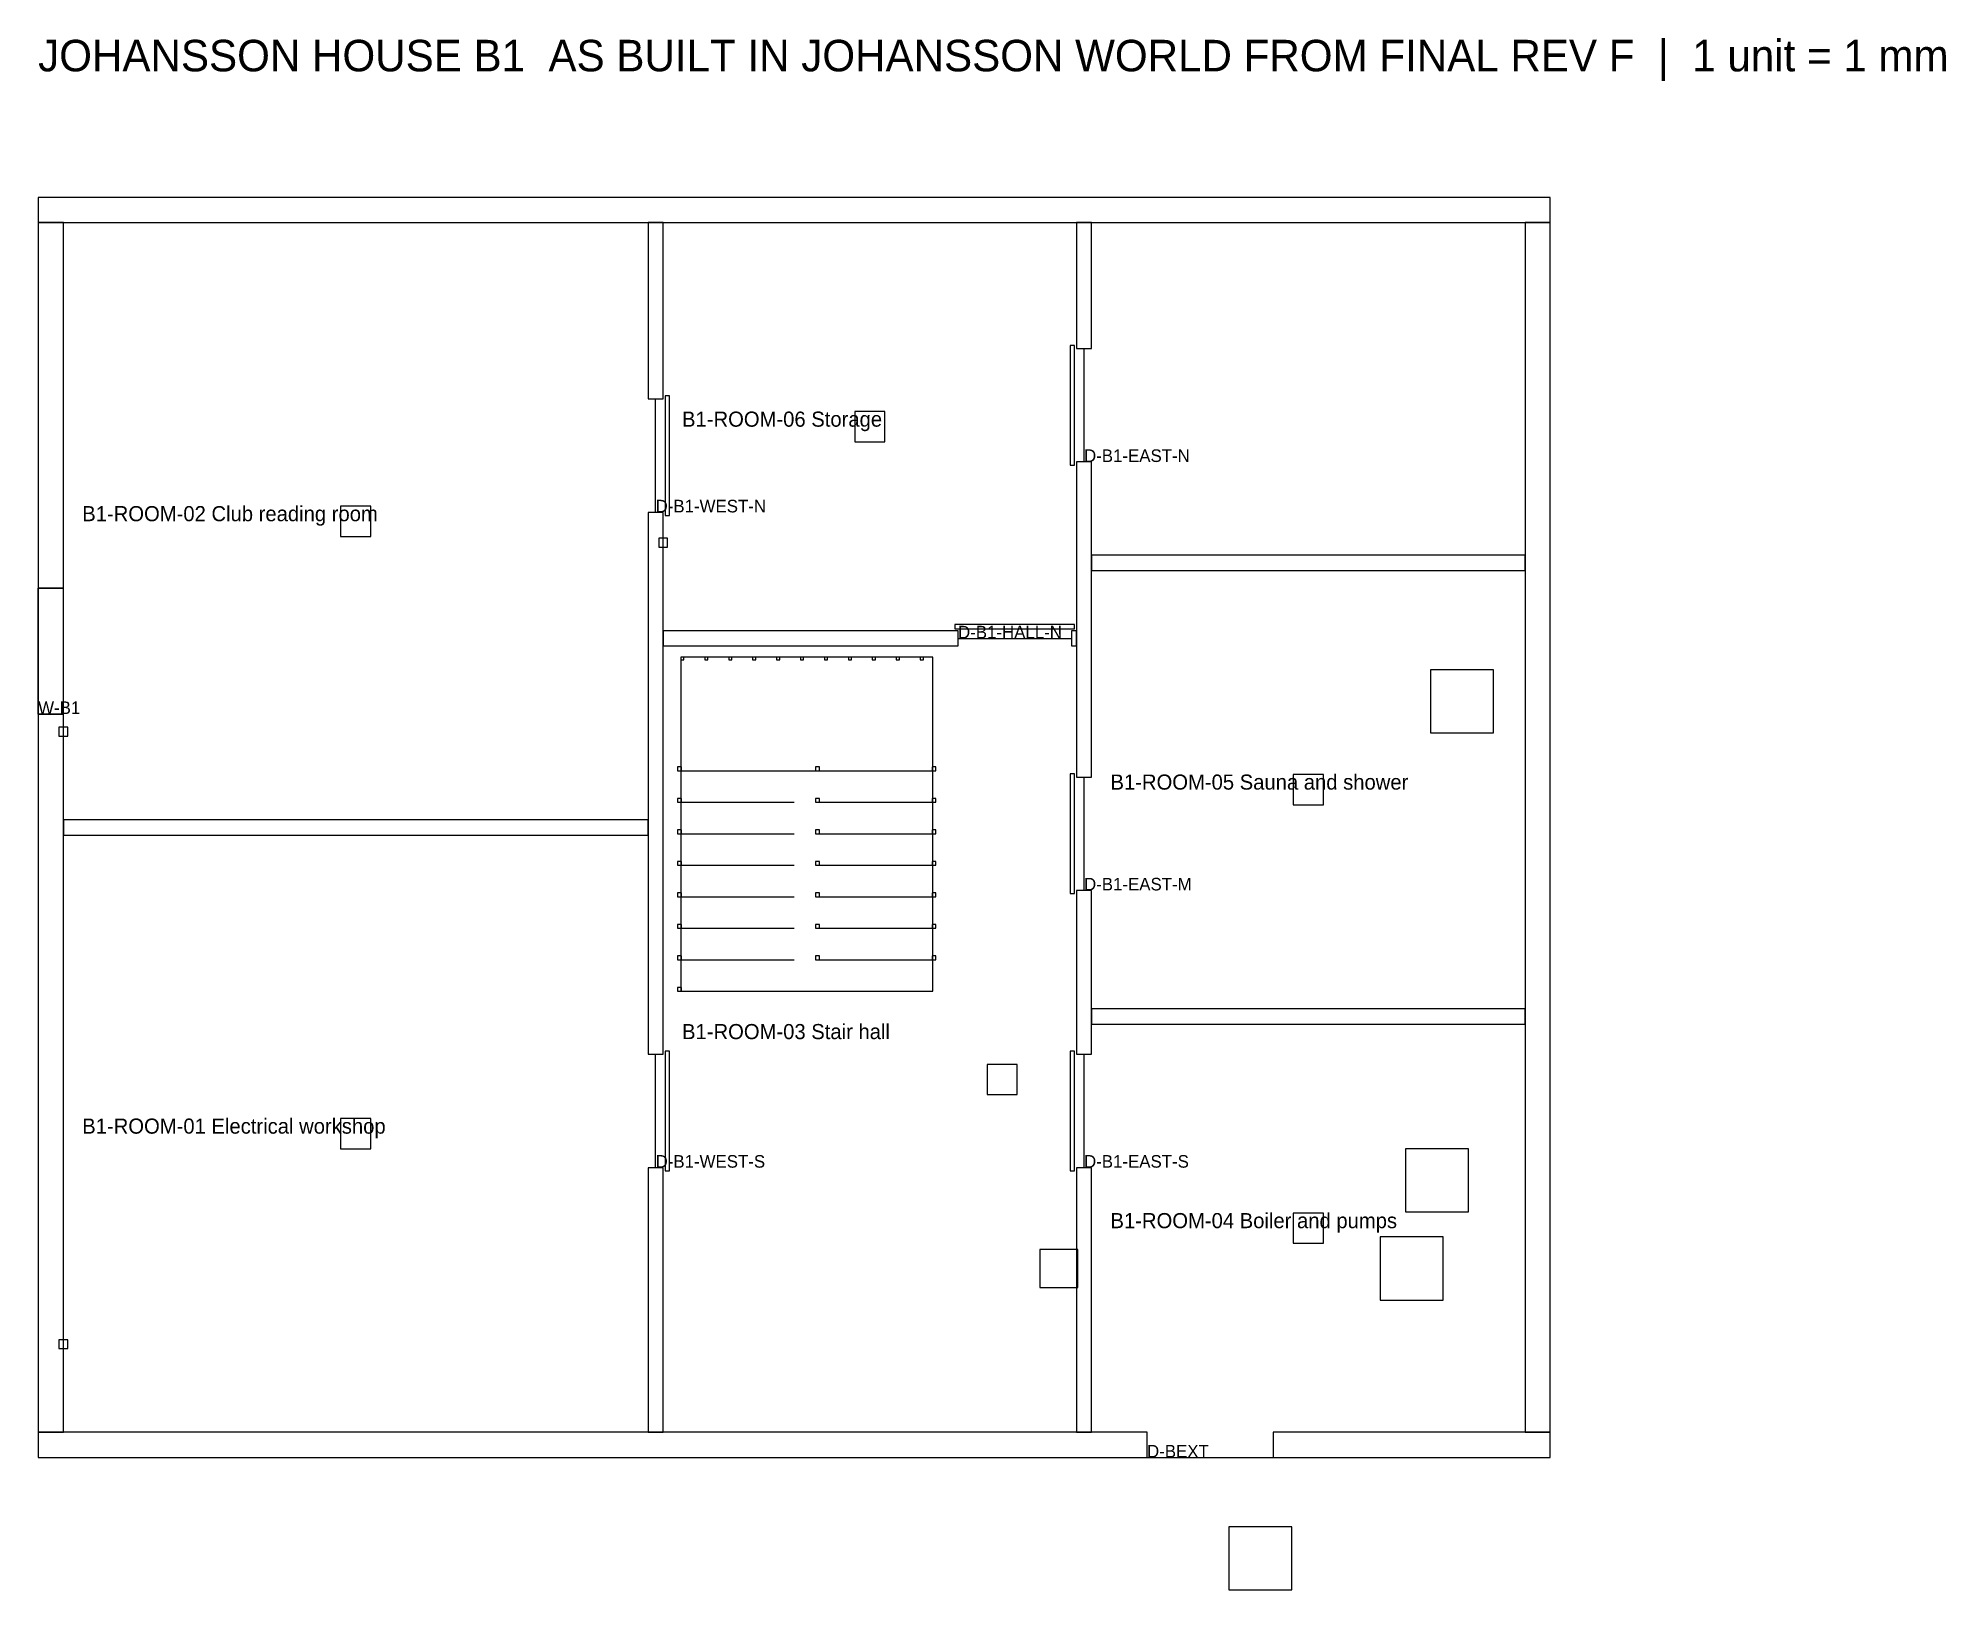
# Model space of a CAD drawing. Header units: metres. Extents: x 0 to 15139, y -1050 to 11263.
import ezdxf

# ---------------------------------------------------------------- set-up
doc = ezdxf.new("R2010")
doc.units = ezdxf.units.M

msp = doc.modelspace()

# ---------------------------------------------------------------- linework, layer by layer
at = {"layer": 'A-DOOR-LEAF'}
for p, q in [((8225, 8825), (8190, 8825)), ((8190, 8825), (8190, 7875)), ((8225, 7875), (8225, 8825)), ((5010, 8425), (4975, 8425)), ((4975, 8425), (4975, 7475)), ((5010, 7475), (5010, 8425)), ((8190, 7875), (8225, 7875)), ((4975, 7475), (5010, 7475)), ((8225, 6610), (7275, 6610)), ((7275, 6610), (7275, 6575)), ((7275, 6575), (8225, 6575)), ((8225, 6575), (8225, 6610)), ((8225, 5425), (8190, 5425)), ((8190, 5425), (8190, 4475)), ((8225, 4475), (8225, 5425)), ((8190, 4475), (8225, 4475)), ((5010, 3225), (4975, 3225)), ((4975, 3225), (4975, 2275)), ((5010, 2275), (5010, 3225)), ((8225, 3225), (8190, 3225)), ((8190, 3225), (8190, 2275)), ((8225, 2275), (8225, 3225)), ((4975, 2275), (5010, 2275)), ((8190, 2275), (8225, 2275))]:
    msp.add_line(p, q, dxfattribs=at)
at = {"layer": 'A-GUARD'}
for p, q in [((5125, 6350), (5100, 6350)), ((5100, 6350), (5100, 6330)), ((5100, 6330), (5125, 6330)), ((5125, 6330), (5125, 6350)), ((5315, 6350), (5290, 6350)), ((5290, 6350), (5290, 6330)), ((5290, 6330), (5315, 6330)), ((5315, 6330), (5315, 6350)), ((5505, 6350), (5480, 6350)), ((5480, 6350), (5480, 6330)), ((5480, 6330), (5505, 6330)), ((5505, 6330), (5505, 6350)), ((5695, 6350), (5670, 6350)), ((5670, 6350), (5670, 6330)), ((5670, 6330), (5695, 6330)), ((5695, 6330), (5695, 6350)), ((5885, 6350), (5860, 6350)), ((5860, 6350), (5860, 6330)), ((5860, 6330), (5885, 6330)), ((5885, 6330), (5885, 6350)), ((6075, 6350), (6050, 6350)), ((6050, 6350), (6050, 6330)), ((6050, 6330), (6075, 6330)), ((6075, 6330), (6075, 6350)), ((6265, 6350), (6240, 6350)), ((6240, 6350), (6240, 6330)), ((6240, 6330), (6265, 6330)), ((6265, 6330), (6265, 6350)), ((6455, 6350), (6430, 6350)), ((6430, 6350), (6430, 6330)), ((6430, 6330), (6455, 6330)), ((6455, 6330), (6455, 6350)), ((6645, 6350), (6620, 6350)), ((6620, 6350), (6620, 6330)), ((6620, 6330), (6645, 6330)), ((6645, 6330), (6645, 6350)), ((6835, 6350), (6810, 6350)), ((6810, 6350), (6810, 6330)), ((6810, 6330), (6835, 6330)), ((6835, 6330), (6835, 6350)), ((7025, 6350), (7000, 6350)), ((7000, 6350), (7000, 6330)), ((7000, 6330), (7025, 6330)), ((7025, 6330), (7025, 6350)), ((5105, 5480), (5075, 5480)), ((5075, 5480), (5075, 5450)), ((5105, 5450), (5105, 5480)), ((7125, 5480), (7095, 5480)), ((7095, 5480), (7095, 5450)), ((7125, 5450), (7125, 5480)), ((5075, 5450), (5105, 5450)), ((7095, 5450), (7125, 5450)), ((5105, 5230), (5075, 5230)), ((5075, 5230), (5075, 5200)), ((5075, 5200), (5105, 5200)), ((5105, 5200), (5105, 5230)), ((7125, 5230), (7095, 5230)), ((7095, 5230), (7095, 5200)), ((7095, 5200), (7125, 5200)), ((7125, 5200), (7125, 5230)), ((5105, 4980), (5075, 4980)), ((5075, 4980), (5075, 4950)), ((5075, 4950), (5105, 4950)), ((5105, 4950), (5105, 4980)), ((7125, 4980), (7095, 4980)), ((7095, 4980), (7095, 4950)), ((7095, 4950), (7125, 4950)), ((7125, 4950), (7125, 4980)), ((5105, 4730), (5075, 4730)), ((5075, 4730), (5075, 4700)), ((5075, 4700), (5105, 4700)), ((5105, 4700), (5105, 4730)), ((7125, 4730), (7095, 4730)), ((7095, 4730), (7095, 4700)), ((7095, 4700), (7125, 4700)), ((7125, 4700), (7125, 4730)), ((5105, 4480), (5075, 4480)), ((5075, 4480), (5075, 4450)), ((5075, 4450), (5105, 4450)), ((5105, 4450), (5105, 4480)), ((7125, 4480), (7095, 4480)), ((7095, 4480), (7095, 4450)), ((7095, 4450), (7125, 4450)), ((7125, 4450), (7125, 4480)), ((5105, 4230), (5075, 4230)), ((5075, 4230), (5075, 4200)), ((5075, 4200), (5105, 4200)), ((5105, 4200), (5105, 4230)), ((7125, 4230), (7095, 4230)), ((7095, 4230), (7095, 4200)), ((7095, 4200), (7125, 4200)), ((7125, 4200), (7125, 4230)), ((5105, 3980), (5075, 3980)), ((5075, 3980), (5075, 3950)), ((5075, 3950), (5105, 3950)), ((5105, 3950), (5105, 3980)), ((7125, 3980), (7095, 3980)), ((7095, 3980), (7095, 3950)), ((7095, 3950), (7125, 3950)), ((7125, 3950), (7125, 3980)), ((5105, 3730), (5075, 3730)), ((5075, 3730), (5075, 3700)), ((5075, 3700), (5105, 3700)), ((5105, 3700), (5105, 3730))]:
    msp.add_line(p, q, dxfattribs=at)
at = {"layer": 'A-GUARD-ADDED'}
for p, q in [((6200, 5480), (6170, 5480)), ((6170, 5480), (6170, 5450)), ((6200, 5450), (6200, 5480)), ((6170, 5450), (6200, 5450)), ((6200, 5230), (6170, 5230)), ((6170, 5230), (6170, 5200)), ((6170, 5200), (6200, 5200)), ((6200, 5200), (6200, 5230)), ((6200, 4980), (6170, 4980)), ((6170, 4980), (6170, 4950)), ((6170, 4950), (6200, 4950)), ((6200, 4950), (6200, 4980)), ((6200, 4730), (6170, 4730)), ((6170, 4730), (6170, 4700)), ((6170, 4700), (6200, 4700)), ((6200, 4700), (6200, 4730)), ((6200, 4480), (6170, 4480)), ((6170, 4480), (6170, 4450)), ((6170, 4450), (6200, 4450)), ((6200, 4450), (6200, 4480)), ((6200, 4230), (6170, 4230)), ((6170, 4230), (6170, 4200)), ((6170, 4200), (6200, 4200)), ((6200, 4200), (6200, 4230)), ((6200, 3980), (6170, 3980)), ((6170, 3980), (6170, 3950)), ((6170, 3950), (6200, 3950)), ((6200, 3950), (6200, 3980))]:
    msp.add_line(p, q, dxfattribs=at)
at = {"layer": 'A-OPENING'}
for p, q in [((8300, 7900), (8300, 8800)), ((4900, 7500), (4900, 8400)), ((0, 5900), (0, 6900)), ((7300, 6500), (8200, 6500)), ((8300, 4500), (8300, 5400)), ((4900, 2300), (4900, 3200)), ((8300, 2300), (8300, 3200)), ((8800, 0), (9800, 0))]:
    msp.add_line(p, q, dxfattribs=at)
at = {"layer": 'A-STAIR'}
for p, q in [((7100, 6350), (5100, 6350)), ((5100, 6350), (5100, 3700)), ((7100, 6350), (5100, 6350)), ((5100, 6350), (5100, 5450)), ((7100, 3700), (7100, 6350)), ((7100, 5450), (7100, 6350)), ((5100, 5450), (7100, 5450)), ((6200, 5450), (7100, 5450)), ((5100, 5200), (6000, 5200)), ((6200, 5200), (7100, 5200)), ((5100, 4950), (6000, 4950)), ((6200, 4950), (7100, 4950)), ((5100, 4700), (6000, 4700)), ((6200, 4700), (7100, 4700)), ((5100, 4450), (6000, 4450)), ((6200, 4450), (7100, 4450)), ((5100, 4200), (6000, 4200)), ((6200, 4200), (7100, 4200)), ((5100, 3950), (6000, 3950)), ((6200, 3950), (7100, 3950)), ((5100, 3700), (7100, 3700)), ((5100, 3700), (6000, 3700))]:
    msp.add_line(p, q, dxfattribs=at)
at = {"layer": 'A-WALL'}
for p, q in [((12000, 10000), (0, 10000)), ((0, 10000), (0, 9800)), ((12000, 9800), (12000, 10000)), ((0, 9800), (12000, 9800)), ((200, 9800), (0, 9800)), ((0, 9800), (0, 6900)), ((200, 6900), (200, 9800)), ((4960, 9800), (4840, 9800)), ((4840, 9800), (4840, 8400)), ((4960, 8400), (4960, 9800)), ((8360, 9800), (8240, 9800)), ((8240, 9800), (8240, 8800)), ((8360, 8800), (8360, 9800)), ((12000, 9800), (11800, 9800)), ((11800, 9800), (11800, 200)), ((12000, 200), (12000, 9800)), ((8240, 8800), (8360, 8800)), ((4840, 8400), (4960, 8400)), ((8360, 7900), (8240, 7900)), ((8240, 7900), (8240, 5400)), ((8360, 5400), (8360, 7900)), ((4960, 7500), (4840, 7500)), ((4840, 7500), (4840, 3200)), ((4960, 3200), (4960, 7500)), ((11800, 7160), (8360, 7160)), ((8360, 7160), (8360, 7040)), ((11800, 7040), (11800, 7160)), ((8360, 7040), (11800, 7040)), ((0, 6900), (200, 6900)), ((200, 6900), (0, 6900)), ((0, 6900), (0, 5900)), ((200, 5900), (200, 6900)), ((7300, 6560), (4960, 6560)), ((4960, 6560), (4960, 6440)), ((7300, 6440), (7300, 6560)), ((8240, 6560), (8200, 6560)), ((8200, 6560), (8200, 6440)), ((8240, 6440), (8240, 6560)), ((4960, 6440), (7300, 6440)), ((8200, 6440), (8240, 6440)), ((200, 5900), (0, 5900)), ((0, 5900), (0, 200)), ((0, 5900), (200, 5900)), ((200, 200), (200, 5900)), ((8240, 5400), (8360, 5400)), ((4840, 5060), (200, 5060)), ((200, 5060), (200, 4940)), ((4840, 4940), (4840, 5060)), ((200, 4940), (4840, 4940)), ((8360, 4500), (8240, 4500)), ((8240, 4500), (8240, 3200)), ((8360, 3200), (8360, 4500)), ((11800, 3560), (8360, 3560)), ((8360, 3560), (8360, 3440)), ((11800, 3440), (11800, 3560)), ((8360, 3440), (11800, 3440)), ((4840, 3200), (4960, 3200)), ((8240, 3200), (8360, 3200)), ((4960, 2300), (4840, 2300)), ((4840, 2300), (4840, 200)), ((4960, 200), (4960, 2300)), ((8360, 2300), (8240, 2300)), ((8240, 2300), (8240, 200)), ((8360, 200), (8360, 2300)), ((8800, 200), (0, 200)), ((0, 200), (0, 0)), ((0, 200), (200, 200)), ((4840, 200), (4960, 200)), ((8240, 200), (8360, 200)), ((8800, 0), (8800, 200)), ((12000, 200), (9800, 200)), ((9800, 200), (9800, 0)), ((11800, 200), (12000, 200)), ((12000, 0), (12000, 200)), ((0, 0), (8800, 0)), ((9800, 0), (12000, 0))]:
    msp.add_line(p, q, dxfattribs=at)
at = {"layer": 'E-LIGHT'}
for p, q in [((6720, 8300), (6480, 8300)), ((6480, 8300), (6480, 8060)), ((6720, 8060), (6720, 8300)), ((6480, 8060), (6720, 8060)), ((2640, 7550), (2400, 7550)), ((2400, 7550), (2400, 7310)), ((2640, 7310), (2640, 7550)), ((2400, 7310), (2640, 7310)), ((10200, 5420), (9960, 5420)), ((9960, 5420), (9960, 5180)), ((10200, 5180), (10200, 5420)), ((9960, 5180), (10200, 5180)), ((7770, 3120), (7530, 3120)), ((7530, 3120), (7530, 2880)), ((7770, 2880), (7770, 3120)), ((7530, 2880), (7770, 2880)), ((2640, 2690), (2400, 2690)), ((2400, 2690), (2400, 2450)), ((2640, 2450), (2640, 2690)), ((2400, 2450), (2640, 2450)), ((10200, 1940), (9960, 1940)), ((9960, 1940), (9960, 1700)), ((10200, 1700), (10200, 1940)), ((9960, 1700), (10200, 1700))]:
    msp.add_line(p, q, dxfattribs=at)
at = {"layer": 'E-SOCKET'}
for p, q in [((4995, 7295), (4925, 7295)), ((4925, 7295), (4925, 7225)), ((4995, 7225), (4995, 7295)), ((4925, 7225), (4995, 7225)), ((235, 5795), (165, 5795)), ((165, 5795), (165, 5725)), ((235, 5725), (235, 5795)), ((165, 5725), (235, 5725)), ((235, 935), (165, 935)), ((165, 935), (165, 865)), ((235, 865), (235, 935)), ((165, 865), (235, 865))]:
    msp.add_line(p, q, dxfattribs=at)
at = {"layer": 'M-EQUIPMENT'}
for p, q in [((11550, 6250), (11050, 6250)), ((11050, 6250), (11050, 5750)), ((11550, 5750), (11550, 6250)), ((11050, 5750), (11550, 5750)), ((11350, 2450), (10850, 2450)), ((10850, 2450), (10850, 1950)), ((11350, 1950), (11350, 2450)), ((10850, 1950), (11350, 1950)), ((11150, 1750), (10650, 1750)), ((10650, 1750), (10650, 1250)), ((11150, 1250), (11150, 1750)), ((8250, 1650), (7950, 1650)), ((7950, 1650), (7950, 1350)), ((8250, 1350), (8250, 1650)), ((7950, 1350), (8250, 1350)), ((10650, 1250), (11150, 1250)), ((9950, -550), (9450, -550)), ((9450, -550), (9450, -1050)), ((9950, -1050), (9950, -550)), ((9450, -1050), (9950, -1050))]:
    msp.add_line(p, q, dxfattribs=at)

# ---------------------------------------------------------------- texts
at = {"layer": 'A-ROOM'}
for s, p in [('B1-ROOM-06 Storage', (5110, 8180)), ('B1-ROOM-02 Club reading room', (350, 7430)), ('B1-ROOM-05 Sauna and shower', (8510, 5300)), ('B1-ROOM-03 Stair hall', (5110, 3320)), ('B1-ROOM-01 Electrical workshop', (350, 2570)), ('B1-ROOM-04 Boiler and pumps', (8510, 1820))]:
    msp.add_text(s, height=120, dxfattribs=at).set_placement(p)
at = {"layer": 'A-TAGS'}
for s, p in [('D-B1-EAST-N', (8300, 7900)), ('D-B1-WEST-N', (4900, 7500)), ('D-B1-HALL-N', (7300, 6500)), ('W-B1', (0, 5900)), ('D-B1-EAST-M', (8300, 4500)), ('D-B1-WEST-S', (4900, 2300)), ('D-B1-EAST-S', (8300, 2300)), ('D-BEXT', (8800, 0))]:
    msp.add_text(s, height=100, dxfattribs=at).set_placement(p)
at = {"layer": 'TITLE'}
msp.add_text('JOHANSSON HOUSE B1  AS BUILT IN JOHANSSON WORLD FROM FINAL REV F  |  1 unit = 1 mm', height=250, dxfattribs=at).set_placement((0, 11000))

doc.saveas('drawing.dxf')
